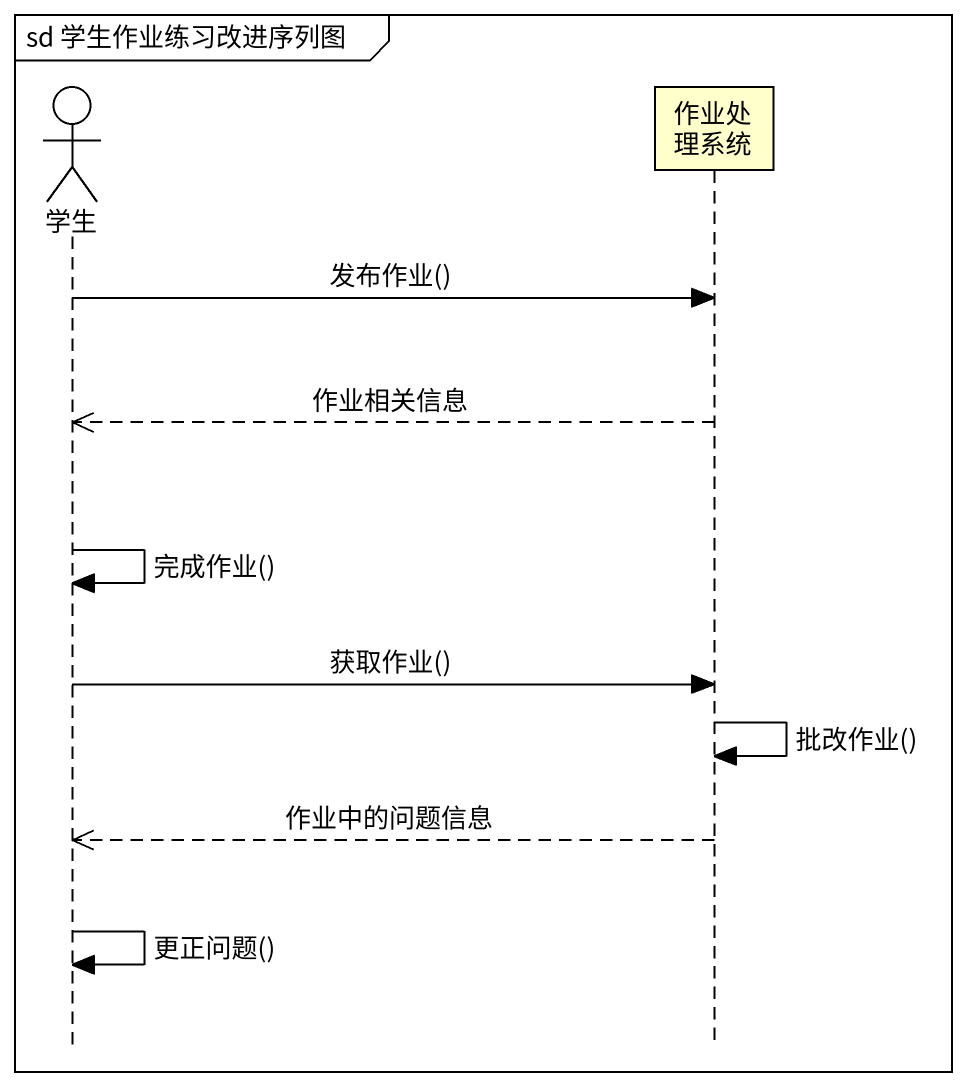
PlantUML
@startuml
mainframe sd 学生作业练习改进序列图
hide footbox
actor 学生
participant 作业处理系统

学生 -> 作业处理系统 : 发布作业()
作业处理系统 -->> 学生 : 作业相关信息
学生 -> 学生 : 完成作业()
学生 -> 作业处理系统 : 获取作业()
作业处理系统 -> 作业处理系统 : 批改作业()
作业处理系统 -->> 学生 : 作业中的问题信息
学生 -> 学生 : 更正问题()
@enduml
